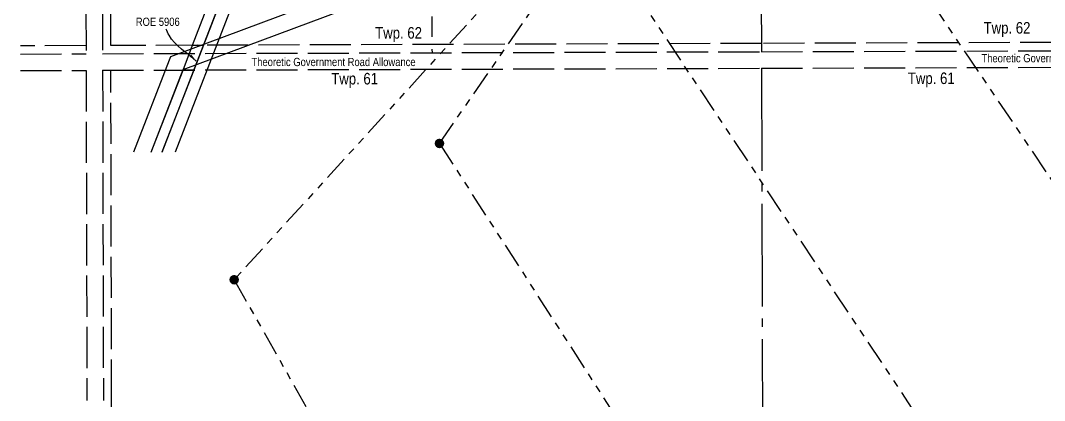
# Model space of a CAD drawing. Extents: x 508832 to 545988, y 6015023 to 6034705.
# Drawn here: x 511201 to 512448, y 6019486 to 6019949 of the extents above; entities that cross this region are included whole.
import ezdxf
from ezdxf.enums import TextEntityAlignment as Align

# ---------------------------------------------------------------- set-up
doc = ezdxf.new("R2010")
doc.units = 0
doc.header["$LTSCALE"] = 5
for name, pattern in [('foc-DRILLPATH', [14.75, 6, -1.75, 1.75, -1.75, 1.75, -1.75]), ('foc-LSD', [8, 5, -3]), ('foc-QUARTERLINE', [33, 25, -3, 2, -3]), ('foc-UNSURVEYED', [12.5, 10, -2.5])]:
    doc.linetypes.add(name, pattern=pattern)
for name, color, linetype in [('C-RW', 13, 'Continuous'), ('D-TXT', 7, 'Continuous'), ('F-RW', 190, 'Continuous'), ('L-MON', 1, 'Continuous'), ('L-QSEC', 8, 'foc-QUARTERLINE'), ('L-ROAD-T', 7, 'Continuous'), ('L-SECTION-LSD', 7, 'foc-LSD'), ('L-USEC', 7, 'foc-UNSURVEYED'), ('P-PDRILLPATH', 12, 'foc-DRILLPATH')]:
    doc.layers.add(name, color=color, linetype=linetype)
doc.layers.add('F-RW-T', color=190, linetype='Continuous', lineweight=9)
doc.styles.add('80CG', font='ARIALN.TTF', dxfattribs={"height": 10})
doc.styles.add('80L', font='ARIALN.TTF', dxfattribs={"height": 10})
doc.dimstyles.new('Compass 5 000', dxfattribs={"dimscale": 5, "dimtxt": 9, "dimasz": 2, "dimexe": 0.2, "dimexo": 0.0625, "dimgap": 0.5, "dimtad": 0, "dimtih": 1, "dimtoh": 1, "dimzin": 0, "dimdsep": 46, "dimtxsty": '80CG', "dimcen": 0.1, "dimse1": 1, "dimse2": 1, "dimclrd": 256, "dimclrt": 256, "dimaunit": 1, "dimadec": 4, "dimazin": 0, "dimtfac": 0.06, "dimtofl": 0, "dimtmove": 0, "dimatfit": 1, "dimfxl": 0.2, "dimtolj": 1, "dimtzin": 0, "dimlwd": -1, "dimarcsym": 0})

# ---------------------------------------------------------------- blocks, each defined once
blk = doc.blocks.new('plbh')
at = {"layer": 'L-MON'}
h = blk.add_hatch(color=255, dxfattribs=at)
h.dxf.hatch_style = 1
edge = h.paths.add_edge_path()
edge.add_arc((0, 0), 1.16, 0, 360)
h = blk.add_hatch(color=256, dxfattribs=at)
h.dxf.hatch_style = 1
h.paths.add_polyline_path([(0.96, 0, 1), (-0.96, 0, 1)])
h.paths.add_polyline_path([(0.91, 0, 1), (-0.91, 0, 1)], flags=16)
h = blk.add_hatch(color=256, dxfattribs=at)
h.dxf.hatch_style = 1
h.paths.add_polyline_path([(0.45, 0, 1), (-0.45, 0, 1)])
h.paths.add_polyline_path([(0.4, 0, 1), (-0.4, 0, 1)], flags=16)
at = {"layer": 'L-MON', "color": 240}
for radius in [0.96, 0.91, 0.45, 0.4]:
    blk.add_circle((0, 0), radius, dxfattribs=at)

msp = doc.modelspace()

# ---------------------------------------------------------------- linework, layer by layer
at = {"layer": 'C-RW', "flags": 128}
msp.add_lwpolyline([(511360.293, 6019788.861), (511399.195, 6019889.517), (512224.392, 6020197.278), (512203.813, 6020252.432), (512185.056, 6020245.437), (512198.67, 6020209.019), (511383.791, 6019905.106), (511382.169, 6019900.911), (511338.836, 6019788.794)], dxfattribs=at)
at = {"layer": 'F-RW', "flags": 128}
for points in [[(511373.451, 6019788.903), (511660.55, 6020531.54), (511841.56, 6020715.273), (511940.341, 6020815.548)], [(511961.452, 6020815.615), (511862.671, 6020715.34), (511673.412, 6020523.233), (511389.545, 6019788.954)], [(511572.49, 6020814.382), (511605.057, 6020713.898), (511660.925, 6020550.13), (511660.55, 6020531.54), (511423.714, 6019919.168), (511412.046, 6019888.972), (511398.984, 6019888.97), (511410.645, 6019919.127), (511648.383, 6020533.866), (511648.697, 6020548.239), (511592.198, 6020713.858), (511559.601, 6020814.342)], [(511360.263, 6019788.861), (511398.969, 6019888.931), (511412.048, 6019888.971), (511373.343, 6019788.903)]]:
    msp.add_lwpolyline(points, dxfattribs=at)
at = {"layer": 'F-RW'}
msp.add_lwpolyline([(511572.49, 6020814.382), (511605.057, 6020713.898), (511660.925, 6020550.13), (511660.55, 6020531.54), (511423.714, 6019919.168), (511412.046, 6019888.972), (511398.984, 6019888.97), (511410.645, 6019919.127), (511648.383, 6020533.866), (511648.697, 6020548.239), (511592.198, 6020713.858), (511559.601, 6020814.342)], dxfattribs=at)
msp.add_lwpolyline([(511412.046, 6019888.972), (511398.969, 6019888.931), (511410.645, 6019919.127), (511423.714, 6019919.168), (511412.046, 6019888.972)], close=True, dxfattribs=at)
at = {"layer": 'L-QSEC'}
for p, q in [((512101.51, 6020675.504), (512103.527, 6019911.273)), ((512103.58, 6019891.163), (512107.829, 6018282.64))]:
    msp.add_line(p, q, dxfattribs=at)
at = {"layer": 'L-SECTION-LSD'}
msp.add_line((511700.189, 6020714.211), (511702.236, 6019910.001), dxfattribs=at)
at = {"layer": 'L-USEC'}
for p, q in [((511278.863, 6020712.877), (511280.846, 6019908.666)), ((511298.972, 6020712.94), (511300.955, 6019908.729)), ((511310.98, 6019918.811), (511309.022, 6020712.971)), ((512906.073, 6019923.863), (512103.501, 6019921.322)), ((511280.821, 6019918.716), (511200.985, 6019918.464)), ((511300.955, 6019908.729), (512103.516, 6019911.273)), ((512103.501, 6019921.322), (511310.98, 6019918.811)), ((512103.517, 6019911.273), (512906.102, 6019913.813)), ((511201.01, 6019908.414), (511280.846, 6019908.666)), ((511201.059, 6019888.305), (511280.896, 6019888.557)), ((511280.896, 6019888.557), (511281.889, 6019486.419)), ((511301.002, 6019888.62), (511301.995, 6019486.468)), ((511312.047, 6019486.516), (511311.054, 6019888.652)), ((512103.58, 6019891.163), (512504.869, 6019892.433)), ((511313.038, 6019084.376), (511312.047, 6019486.516))]:
    msp.add_line(p, q, dxfattribs=at)
msp.add_lwpolyline([(511301.002, 6019888.62), (512103.58, 6019891.163)], dxfattribs=at)
at = {"layer": 'P-PDRILLPATH', "flags": 128}
for points in [[(511711.293, 6019799.518), (512040.667, 6020275.264)], [(512042.386, 6020270.657), (511461.293, 6019633.527)], [(512185.295, 6020156.499), (514008.26, 6017461.546), (514388.244, 6016357.565)], [(511947.294, 6019987.508), (513595.263, 6017508.554), (514102.241, 6015921.585)], [(511711.293, 6019799.518), (513045.269, 6017732.559), (513641.246, 6015974.596)], [(511461.293, 6019633.527), (512731.267, 6017389.577), (513305.245, 6015651.614)]]:
    msp.add_lwpolyline(points, dxfattribs=at)

# ---------------------------------------------------------------- block references
at = {"layer": 'L-MON', "linetype": 'Continuous', "xscale": 5, "yscale": 5, "zscale": 5}
for p in [(511711.293, 6019799.518), (511461.293, 6019633.527)]:
    msp.add_blockref('plbh', p, dxfattribs=at)

# ---------------------------------------------------------------- texts
at = {"layer": 'D-TXT', "color": 3, "char_height": 14, "attachment_point": 1, "style": '80L'}
for s, width, insert in [('Twp. 62', 58.81323, (511632.99, 6019941.229)), ('Twp. 62', 58.81323, (512374.111, 6019947.35)), ('Twp. 61', 59.45352, (512281.851, 6019885.903)), ('Twp. 61', 59.45352, (511579.47, 6019885.426))]:
    msp.add_mtext_dynamic_manual_height_columns(s, width=width, gutter_width=47.5, heights=[0], dxfattribs=dict(at, insert=insert))
at = {"layer": 'F-RW-T', "insert": (511310.104, 6020002.705), "char_height": 10, "attachment_point": 1, "style": '80L'}
msp.add_mtext_dynamic_manual_height_columns('\\pxqc;Pembina\\P12.19 P/L R/W\\PPlan 1132 KS\\PROE 5906', width=116.15505, gutter_width=50.027, heights=[0], dxfattribs=at)
at = {"layer": 'L-ROAD-T', "style": '80L'}
for p in [(511582.297, 6019898.755), (512471.449, 6019903.366)]:
    msp.add_text('Theoretic Government Road Allowance', height=10, dxfattribs=at).set_placement(p, align=Align.MIDDLE_CENTER)

# ---------------------------------------------------------------- leaders
at = {"layer": 'F-RW-T', "path_type": 1}
msp.add_leader([(511415.109, 6019899.733), (511381.91, 6019931.404), (511378.439, 6019938.779)], dimstyle='Compass 5 000', dxfattribs=at)

doc.saveas('drawing.dxf')
